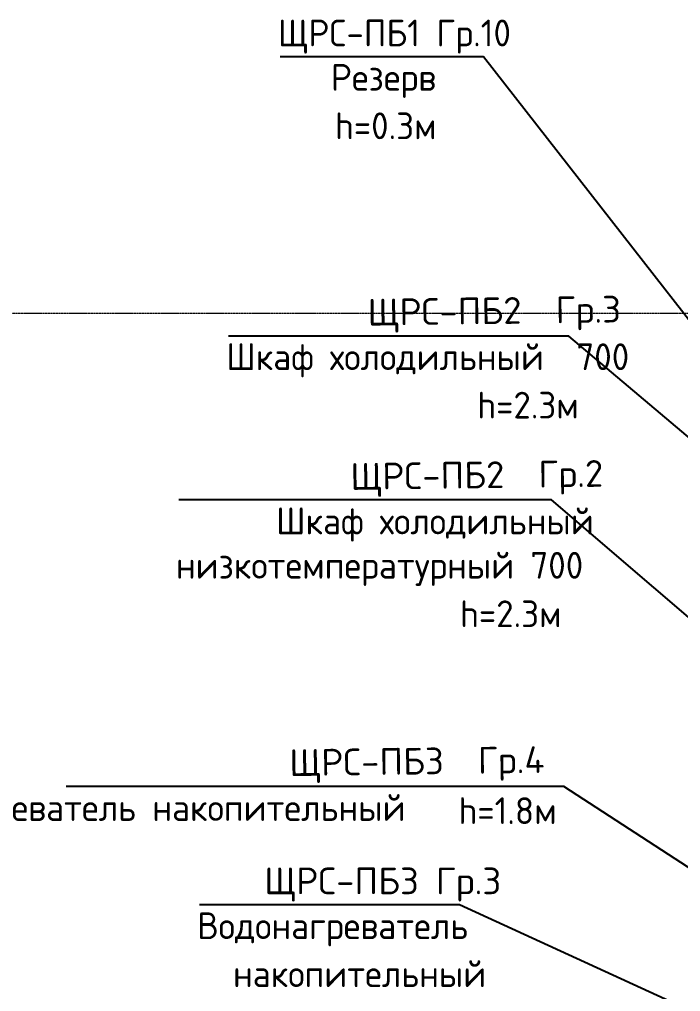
# Model space of a CAD drawing. Header units: millimetres. Extents: x -32 to 417638015, y -35 to 175284279.
# Drawn here: x 207884 to 214061, y 88470 to 97560 of the extents above; entities that cross this region are included whole.
import ezdxf

# ---------------------------------------------------------------- set-up
doc = ezdxf.new("R2010")
doc.units = ezdxf.units.MM
doc.linetypes.add('ADSK_Линия сетки', pattern=[25, 20, -2.5, 0, -2.5])
doc.layers.add('PDF __ЭМ_Надписи', color=7, linetype='Continuous')
doc.layers.add('PDF _Текст', color=7, linetype='Continuous')
doc.layers.add('Оси', color=253, linetype='Continuous', lineweight=9)
doc.layers.add('ШТРИХОВКА', color=252, linetype='Continuous', lineweight=15)
doc.styles.add('PDF GOST Common', font='GOST_Common.ttf')
doc.styles.add('PDF ISOCPEUR', font='isocpeur.ttf')

# ---------------------------------------------------------------- blocks, each defined once
blk = doc.blocks.new('1 этаж')
at = {"layer": 'Оси', "color": 8, "linetype": 'ADSK_Линия сетки'}
blk.add_line((-9557.528, 43233.902), (56672.201, 43233.902), dxfattribs=at)

msp = doc.modelspace()

# ---------------------------------------------------------------- linework, layer by layer
at = {"layer": 'PDF __ЭМ_Надписи', "lineweight": 25}
for points in [[(215686.5, 92766.3), (212221.1, 97211.3), (210320.3, 97211.3)], [(220826.1, 88005.2), (213017.1, 94599.2), (209837.9, 94599.2)], [(220482.5, 86527), (212856.3, 93067.3), (209372.2, 93067.3)], [(219007.2, 86462.7), (212970.5, 90387), (208322.3, 90387)], [(219274.3, 85938.6), (211996.8, 89282), (209566.9, 89282)]]:
    msp.add_lwpolyline(points, dxfattribs=at)

# ---------------------------------------------------------------- block references
at = {"layer": 'ШТРИХОВКА'}
msp.add_blockref('1 этаж', (169137.4, 51579.3), dxfattribs=at)

# ---------------------------------------------------------------- texts
at = {"layer": 'PDF _Текст', "attachment_point": 4}
for s, insert, char_height, style in [('ЩРС-ПБ1 Гр.10', (210298.9, 97399.6), 250.021, 'PDF GOST Common'), ('Резерв', (210794.2, 96984.7), 250.02, 'PDF GOST Common'), ('h=0.3м', (210832.3, 96565.6), 250.02, 'PDF GOST Common'), ('Шкаф холодильный  700', (209816.3, 94372.7), 250.021, 'PDF GOST Common'), ('h=2.3м', (212161.7, 93953.6), 250.02, 'PDF GOST Common'), ('Шкаф холодильный', (210282, 92836.6), 250.021, 'PDF GOST Common'), ('низкотемпературный 700', (209346.4, 92421.7), 250.021, 'PDF GOST Common'), ('h=2.3м', (212000.8, 92002.6), 250.02, 'PDF GOST Common'), ('Водонагреватель накопительный', (206442.2, 90156.1), 250.021, 'PDF GOST Common'), ('h=1.8м', (211985.9, 90161.4), 250.02, 'PDF GOST Common'), ('ЩРС-ПБ3 Гр.3', (210171.9, 89470.5), 250.02, 'PDF ISOCPEUR'), ('Водонагреватель', (209545.4, 89051.2), 250.021, 'PDF GOST Common'), ('накопительный', (209879.8, 88636.3), 250.021, 'PDF GOST Common')]:
    msp.add_mtext(s, dxfattribs=dict(at, insert=insert, char_height=char_height, style=style))
at = {"layer": 'PDF _Текст', "char_height": 250.02, "attachment_point": 4, "style": 'PDF ISOCPEUR'}
for s, insert, rotation in [('ЩРС-ПБ2  Гр.3', (211137.2, 94787.7), 0.72981), ('ЩРС-ПБ2  Гр.2', (210976.3, 93251.6), 0.72981), ('ЩРС-ПБ3  Гр.4', (210405.7, 90575.4), 0.72136)]:
    msp.add_mtext(s, dxfattribs=dict(at, insert=insert, rotation=rotation))

doc.saveas('drawing.dxf')
